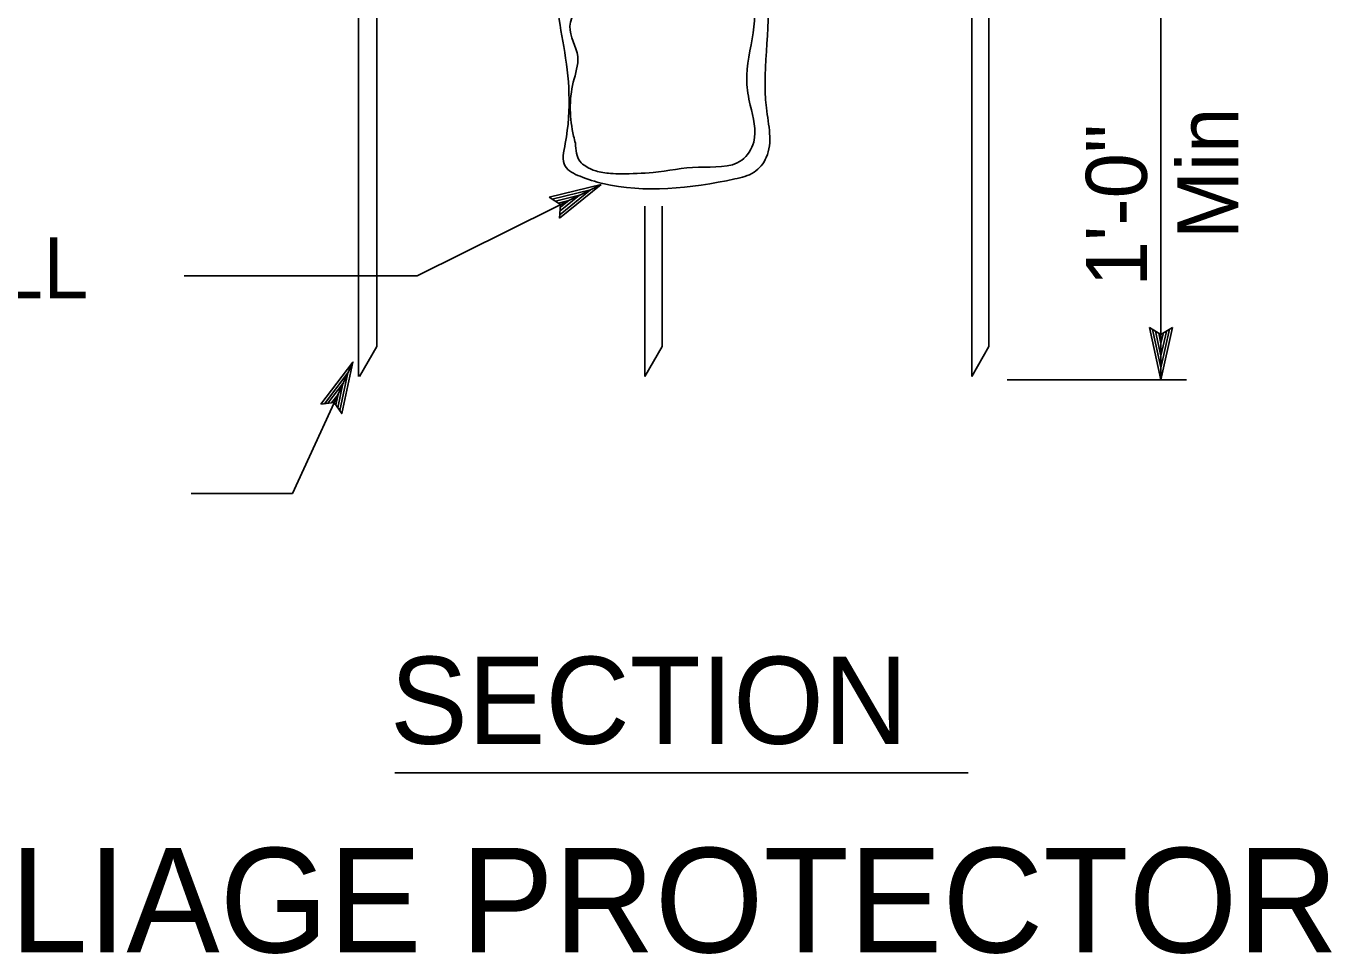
# Model space of a CAD drawing. Extents: x -893 to 867, y -474 to 712.
# Drawn here: x 100.7 to 250.6, y -221.6 to -115.1 of the extents above; entities that cross this region are included whole.
import ezdxf

# ---------------------------------------------------------------- set-up
doc = ezdxf.new("R2010")
doc.units = 0
for name, color, linetype in [('56 Stage 3 Anno', 7, 'Continuous'), ('57 Undefined', 7, 'Continuous'), ('60 Nongeo Data', 7, 'Continuous')]:
    doc.layers.add(name, color=color, linetype=linetype)

msp = doc.modelspace()

# ---------------------------------------------------------------- linework, layer by layer
at = {"layer": '56 Stage 3 Anno'}
for p, q in [((230.98, -155.72), (230.98, -104.27)), ((230.98, -129.26), (230.98, -129.26)), ((230.98, -129.26), (230.98, -129.26)), ((145.63, -143.81), (166.75, -133.3)), ((160.78, -134.77), (166.75, -133.3)), ((166.75, -133.3), (161.97, -137.16)), ((166.75, -133.3), (166.75, -133.3)), ((162.09, -135.62), (160.78, -134.77)), ((160.78, -134.77), (160.78, -134.77)), ((161.13, -135), (165.51, -133.91)), ((161.5, -135.21), (164.27, -134.53)), ((165.5, -133.92), (162.02, -136.74)), ((164.27, -134.53), (162.02, -136.35)), ((161.81, -135.45), (163.04, -135.14)), ((161.97, -137.16), (162.09, -135.62)), ((163.04, -135.14), (162.07, -135.92)), ((161.97, -137.16), (161.97, -137.16)), ((118.9, -143.81), (145.63, -143.81)), ((230.98, -155.72), (229.65, -149.72)), ((229.65, -149.72), (229.65, -149.72)), ((229.65, -149.72), (230.98, -150.52)), ((230.98, -150.52), (232.32, -149.72)), ((232.32, -149.72), (230.98, -155.72)), ((232.32, -149.72), (232.32, -149.72)), ((230.98, -154.33), (230.01, -149.95)), ((230.98, -152.96), (230.36, -150.13)), ((230.98, -151.57), (230.72, -150.37)), ((231.97, -149.93), (230.98, -154.34)), ((231.61, -150.17), (230.98, -152.96)), ((231.26, -150.34), (230.98, -151.57)), ((213.34, -155.72), (233.92, -155.72)), ((230.98, -155.72), (230.98, -155.72)), ((230.98, -155.72), (230.98, -155.72))]:
    msp.add_line(p, q, dxfattribs=at)
msp.add_lwpolyline([(138.25, -153.7), (131.3, -168.77), (119.7, -168.77)], dxfattribs=at)
msp.add_lwpolyline([(134.58, -158.51), (138.25, -153.7), (136.97, -159.61), (136.74, -159.27), (137.68, -154.94), (134.98, -158.47), (135.39, -158.42), (137.11, -156.17), (136.51, -158.94), (136.28, -158.6), (136.54, -157.4), (135.79, -158.38), (136.11, -158.35), (136.97, -159.61), (136.11, -158.35)], close=True, dxfattribs=at)
at = {"layer": '57 Undefined'}
msp.add_line((143.06, -200.85), (208.87, -200.85), dxfattribs=at)
at = {"layer": '60 Nongeo Data'}
for p, q in [((138.9, -155.35), (138.9, -9.71)), ((141, -151.92), (141, -9.71)), ((209.26, -155.35), (209.26, -9.71)), ((211.24, -151.92), (211.24, -9.71)), ((171.76, -155.35), (171.76, -135.79)), ((173.74, -151.92), (173.74, -135.79)), ((139.02, -155.35), (141, -151.92)), ((171.76, -155.35), (173.74, -151.92)), ((209.26, -155.35), (211.24, -151.92))]:
    msp.add_line(p, q, dxfattribs=at)
for points in [[(171.9, -90.81), (172.19, -94.33), (172.12, -100.73), (171.76, -102.8), (170.01, -103.57), (166.75, -103.81), (163.94, -104.37), (162.07, -107.36), (162.45, -117.49), (162.62, -128.59), (162.61, -131.22), (164.32, -132.37), (166.92, -133.2), (182.07, -132.68), (184.28, -131.91), (185.69, -130.21), (185.7, -124.53), (185.59, -110.02), (184.94, -107.13), (184.25, -104.64), (182, -103.09), (179.54, -103.13), (177.03, -103.38), (175.48, -102.55), (174.98, -99.14), (175.35, -93.77), (175.46, -91.29), (176.57, -88.09), (179.29, -83.61)], [(173.49, -93.49), (173.54, -94.54), (173.28, -100.63), (173.17, -103.16), (172.86, -104.4), (170.15, -105.06), (166.99, -105.52), (164.48, -105.82), (163.12, -108.55), (164.22, -111.4), (163.16, -115.16), (164.05, -118.63), (163.54, -121.57), (163.58, -127.77), (163.78, -128.57)], [(169.01, -132.1), (172.69, -131.93), (177.91, -131.32), (182.88, -130.51), (184.24, -128.45), (183.85, -124.22), (183.45, -121.48), (184.17, -115.9), (184.48, -110.38), (183.54, -105.83), (181.64, -104.53), (180.14, -104.47)], [(163.78, -128.57), (164.32, -130.68), (164.96, -131.22), (166.11, -131.76), (167.8, -132.04), (169.01, -132.1)]]:
    msp.add_spline(points, degree=3, dxfattribs=at)

# ---------------------------------------------------------------- texts
at = {"layer": '57 Undefined'}
for s, p in [('Min', (239.86, -139.57)), ('1\'-0"', (229.36, -145.02))]:
    msp.add_text(s, height=7, rotation=90, dxfattribs=at).set_placement(p)
for s, height, p in [('ROOT BALL', 7, (55.37, -146.39)), ('SECTION', 10, (142.51, -197.51)), ('FOLIAGE PROTECTOR', 12, (76.59, -221.45))]:
    msp.add_text(s, height=height, dxfattribs=at).set_placement(p)

doc.saveas('drawing.dxf')
